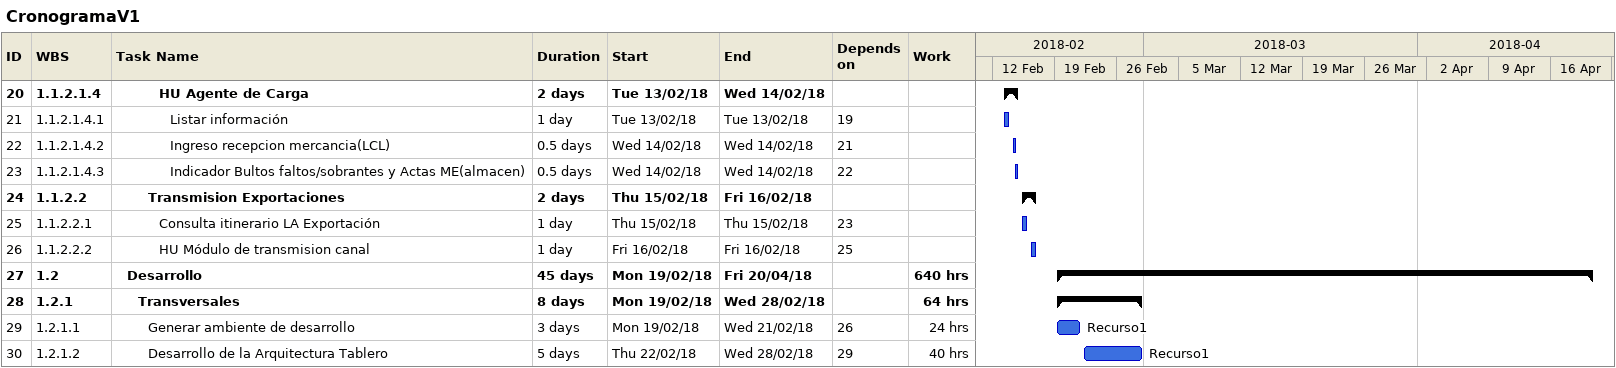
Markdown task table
CronogramaV1

| ID | WBS | Task | Duration | Start | Finish | Predecessors | Resources | Work (h) |
|---|---|---|---|---|---|---|---|---|
| 20 | 1.1.2.1.4 | **HU Agente de Carga** | 2d | 2018-02-13 | 2018-02-14 |  |  |  |
| 21 | 1.1.2.1.4.1 | Listar información | 1d | 2018-02-13 | 2018-02-13 | 19 |  |  |
| 22 | 1.1.2.1.4.2 | Ingreso recepcion mercancia(LCL) | 0.5d | 2018-02-14 | 2018-02-14 | 21 |  |  |
| 23 | 1.1.2.1.4.3 | Indicador Bultos faltos/sobrantes y Actas ME(almacen) | 0.5d | 2018-02-14 | 2018-02-14 | 22 |  |  |
| 24 | 1.1.2.2 | **Transmision Exportaciones** | 2d | 2018-02-15 | 2018-02-16 |  |  |  |
| 25 | 1.1.2.2.1 | Consulta itinerario LA Exportación | 1d | 2018-02-15 | 2018-02-15 | 23 |  |  |
| 26 | 1.1.2.2.2 | HU Módulo de transmision canal | 1d | 2018-02-16 | 2018-02-16 | 25 |  |  |
| 27 | 1.2 | **Desarrollo** | 45d | 2018-02-19 | 2018-04-20 |  |  | 640 |
| 28 | 1.2.1 | **Transversales** | 8d | 2018-02-19 | 2018-02-28 |  |  | 64 |
| 29 | 1.2.1.1 | Generar ambiente de desarrollo | 3d | 2018-02-19 | 2018-02-21 | 26 | Recurso1 | 24 |
| 30 | 1.2.1.2 | Desarrollo de la Arquitectura Tablero | 5d | 2018-02-22 | 2018-02-28 | 29 | Recurso1 | 40 |
